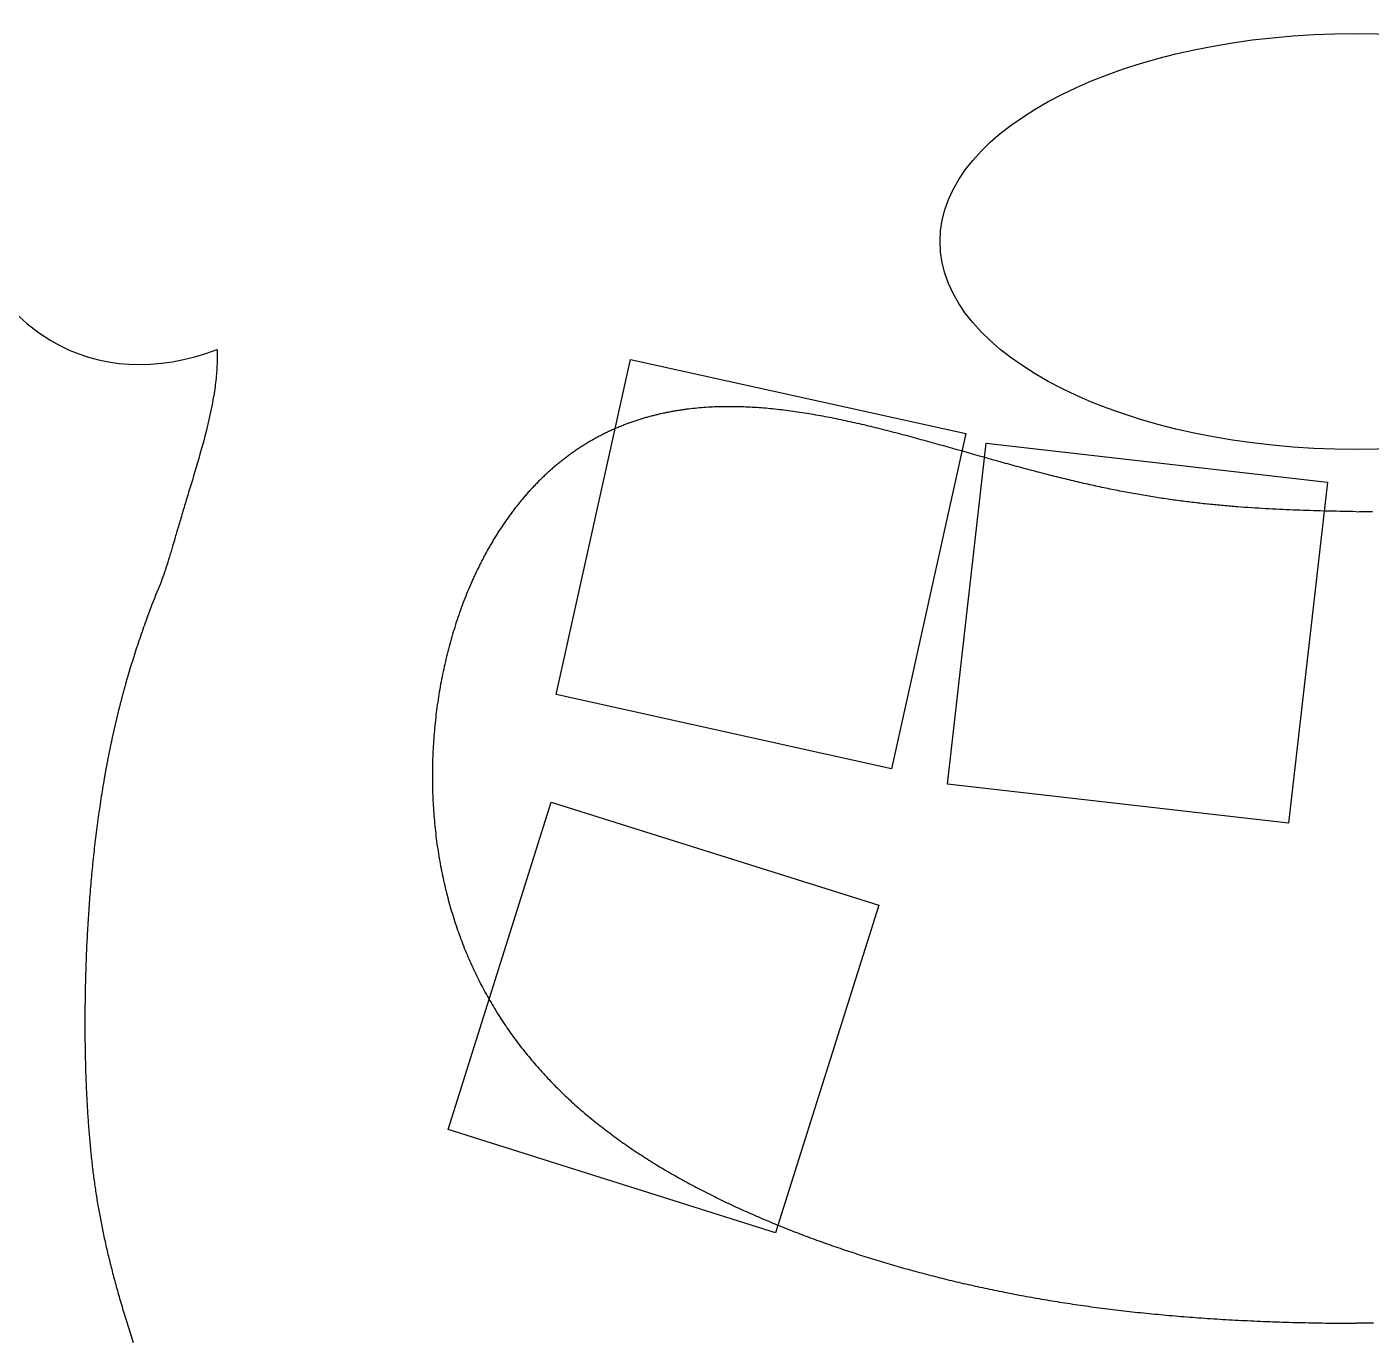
# Model space of a CAD drawing. Header units: millimetres. Extents: x -60 to 340, y -50 to 250.
# Drawn here: x 76.2 to 140.8, y 48.1 to 111.3 of the extents above; entities that cross this region are included whole.
import ezdxf

# ---------------------------------------------------------------- set-up
doc = ezdxf.new("R2010")
doc.units = ezdxf.units.MM
doc.header["$MEASUREMENT"] = 0
doc.layers.add('Ebene 1', color=7, linetype='Continuous', lineweight=0)

# ---------------------------------------------------------------- blocks, each defined once
blk = doc.blocks.new('Block_0')
at = {"layer": 'Ebene 1', "color": 18, "lineweight": 25, "true_color": 0x000000}
for p, q in [((101.609, 79.238), (105.18, 95.346)), ((105.18, 95.346), (121.289, 91.775)), ((121.289, 91.775), (117.718, 75.666)), ((120.407, 74.924), (122.275, 91.318)), ((122.275, 91.318), (138.669, 89.45)), ((138.669, 89.45), (136.801, 73.056)), ((117.718, 75.666), (101.609, 79.238)), ((136.801, 73.056), (120.407, 74.924)), ((96.411, 58.327), (101.373, 74.064)), ((101.373, 74.064), (117.109, 69.102)), ((117.109, 69.102), (112.147, 53.366)), ((112.147, 53.366), (96.411, 58.327))]:
    blk.add_line(p, q, dxfattribs=at)
for points in [[(85.317, 95.415), (85.316, 95.319), (85.315, 95.223), (85.312, 95.126), (85.308, 95.028), (85.303, 94.93), (85.297, 94.831), (85.29, 94.732), (85.282, 94.632), (85.273, 94.531), (85.263, 94.43), (85.252, 94.328), (85.24, 94.225), (85.227, 94.122), (85.214, 94.018), (85.199, 93.914), (85.184, 93.81), (85.167, 93.705), (85.15, 93.599), (85.132, 93.493), (85.114, 93.387), (85.094, 93.28), (85.074, 93.173), (85.031, 92.958), (84.986, 92.742), (84.938, 92.525), (84.888, 92.307), (84.836, 92.09), (84.782, 91.872), (84.726, 91.654), (84.669, 91.437), (84.61, 91.221), (84.551, 91.005), (84.491, 90.791), (84.43, 90.578), (84.369, 90.367), (84.308, 90.158), (84.246, 89.952), (84.185, 89.748), (84.125, 89.546), (84.065, 89.347), (84.005, 89.152), (83.976, 89.055), (83.947, 88.96), (83.918, 88.865), (83.89, 88.771), (83.861, 88.678), (83.833, 88.585), (83.806, 88.494), (83.778, 88.403), (83.751, 88.314), (83.724, 88.225), (83.698, 88.138), (83.672, 88.051), (83.646, 87.965), (83.621, 87.881), (83.596, 87.797), (83.571, 87.714), (83.547, 87.632), (83.523, 87.551), (83.499, 87.471), (83.476, 87.392), (83.453, 87.314), (83.43, 87.236), (83.408, 87.16), (83.386, 87.084), (83.364, 87.01), (83.342, 86.936), (83.321, 86.863), (83.3, 86.791), (83.259, 86.648), (83.218, 86.509), (83.178, 86.373), (83.139, 86.239), (83.101, 86.108), (83.062, 85.978), (83.024, 85.851), (82.986, 85.726), (82.947, 85.602), (82.909, 85.48), (82.869, 85.358), (82.83, 85.238), (82.79, 85.119), (82.748, 85.001), (82.706, 84.883), (82.663, 84.765), (82.619, 84.648), (82.574, 84.531), (82.528, 84.414), (82.48, 84.298)], [(140.053, 88.024), (139.896, 88.026), (139.74, 88.029), (139.582, 88.031), (139.425, 88.034), (139.267, 88.037), (139.109, 88.041), (138.951, 88.044), (138.792, 88.048), (138.633, 88.052), (138.473, 88.056), (138.313, 88.06), (138.153, 88.064), (137.992, 88.069), (137.831, 88.074), (137.67, 88.079), (137.508, 88.085), (137.346, 88.09), (137.183, 88.096), (137.02, 88.103), (136.857, 88.109), (136.693, 88.116), (136.529, 88.123), (136.364, 88.131), (136.199, 88.139), (136.033, 88.147), (135.867, 88.156), (135.701, 88.165), (135.534, 88.175), (135.367, 88.185), (135.199, 88.196), (135.031, 88.207), (134.862, 88.218), (134.693, 88.23), (134.523, 88.242), (134.353, 88.255), (134.268, 88.262), (134.182, 88.269), (134.097, 88.276), (134.011, 88.283), (133.925, 88.29), (133.839, 88.298), (133.753, 88.305), (133.667, 88.313), (133.58, 88.321), (133.494, 88.329), (133.407, 88.337), (133.32, 88.345), (133.233, 88.354), (133.146, 88.363), (133.059, 88.371), (132.972, 88.38), (132.884, 88.389), (132.797, 88.399), (132.709, 88.408), (132.621, 88.418), (132.533, 88.428), (132.445, 88.438), (132.356, 88.448), (132.268, 88.458), (132.179, 88.469), (132.09, 88.48), (132.001, 88.491), (131.912, 88.502), (131.823, 88.513), (131.734, 88.524), (131.644, 88.536), (131.554, 88.548), (131.464, 88.56), (131.374, 88.572), (131.284, 88.585), (131.194, 88.597), (131.103, 88.61), (131.013, 88.623), (130.922, 88.636), (130.831, 88.65), (130.74, 88.664), (130.648, 88.677), (130.557, 88.692), (130.465, 88.706), (130.373, 88.72), (130.281, 88.735), (130.189, 88.75), (130.097, 88.765), (130.004, 88.78), (129.912, 88.796), (129.819, 88.812), (129.726, 88.828), (129.633, 88.844), (129.539, 88.86), (129.446, 88.877), (129.352, 88.894), (129.258, 88.911), (129.164, 88.928), (129.07, 88.945), (128.976, 88.963), (128.881, 88.981), (128.787, 88.999), (128.692, 89.017), (128.597, 89.036), (128.501, 89.055), (128.406, 89.074), (128.31, 89.093), (128.215, 89.113), (128.119, 89.132), (128.023, 89.152), (127.926, 89.172), (127.83, 89.193), (127.733, 89.213), (127.636, 89.234), (127.539, 89.255), (127.442, 89.276), (127.345, 89.298), (127.247, 89.319), (127.15, 89.341), (127.052, 89.363), (126.954, 89.386), (126.855, 89.408), (126.757, 89.431), (126.658, 89.454), (126.56, 89.477), (126.461, 89.5), (126.362, 89.524), (126.262, 89.548), (126.163, 89.572), (126.063, 89.596), (125.964, 89.62), (125.864, 89.645), (125.763, 89.669), (125.663, 89.694), (125.563, 89.72), (125.462, 89.745), (125.361, 89.77), (125.26, 89.796), (125.159, 89.822), (125.058, 89.848), (124.956, 89.874), (124.854, 89.901), (124.752, 89.927), (124.65, 89.954), (124.548, 89.981), (124.446, 90.008), (124.343, 90.036), (124.241, 90.063), (124.138, 90.091), (124.035, 90.118), (123.932, 90.146), (123.828, 90.174), (123.725, 90.202), (123.621, 90.231), (123.517, 90.259), (123.413, 90.288), (123.309, 90.316), (123.205, 90.345), (123.101, 90.374), (122.996, 90.403), (122.787, 90.462), (122.576, 90.52), (122.366, 90.58), (122.154, 90.639), (121.943, 90.699), (121.73, 90.759), (121.517, 90.819), (121.304, 90.88), (121.09, 90.941), (120.876, 91.001), (120.661, 91.062), (120.446, 91.123), (120.23, 91.184), (120.014, 91.244), (119.797, 91.305), (119.58, 91.365), (119.363, 91.426), (119.145, 91.485), (118.927, 91.545), (118.709, 91.604), (118.49, 91.663), (118.271, 91.721), (118.052, 91.779), (117.833, 91.836), (117.613, 91.893), (117.394, 91.949), (117.284, 91.977), (117.174, 92.004), (117.063, 92.032), (116.953, 92.059), (116.843, 92.086), (116.733, 92.112), (116.623, 92.139), (116.513, 92.165), (116.402, 92.191), (116.292, 92.217), (116.182, 92.242), (116.072, 92.268), (115.961, 92.293), (115.851, 92.317), (115.741, 92.342), (115.63, 92.366), (115.52, 92.39), (115.41, 92.413), (115.299, 92.437), (115.189, 92.46), (115.079, 92.482), (114.969, 92.505), (114.858, 92.527), (114.748, 92.548), (114.638, 92.57), (114.528, 92.591), (114.417, 92.611), (114.307, 92.632), (114.197, 92.652), (114.087, 92.671), (113.977, 92.69), (113.867, 92.709), (113.757, 92.727), (113.647, 92.745), (113.537, 92.763), (113.428, 92.78), (113.318, 92.797), (113.208, 92.813), (113.098, 92.829), (112.989, 92.844), (112.879, 92.859), (112.77, 92.874), (112.661, 92.888), (112.551, 92.901), (112.442, 92.914), (112.333, 92.927), (112.224, 92.939), (112.115, 92.951), (112.007, 92.962), (111.898, 92.973), (111.789, 92.983), (111.681, 92.992), (111.572, 93.001), (111.464, 93.01), (111.356, 93.018), (111.248, 93.025), (111.14, 93.032), (111.032, 93.039), (110.924, 93.044), (110.817, 93.05), (110.709, 93.054), (110.602, 93.058), (110.495, 93.062), (110.388, 93.065), (110.281, 93.067), (110.174, 93.069), (110.068, 93.07), (109.962, 93.071), (109.855, 93.07), (109.749, 93.07), (109.643, 93.068), (109.538, 93.066), (109.432, 93.064), (109.327, 93.06), (109.221, 93.056), (109.116, 93.052), (109.012, 93.047), (108.907, 93.041), (108.803, 93.034), (108.698, 93.027), (108.594, 93.019), (108.49, 93.01), (108.387, 93.001), (108.283, 92.991), (108.18, 92.98), (108.077, 92.969), (107.974, 92.957), (107.872, 92.944), (107.821, 92.937), (107.769, 92.93), (107.718, 92.923), (107.667, 92.916), (107.616, 92.909), (107.565, 92.901), (107.515, 92.893), (107.464, 92.885), (107.413, 92.877), (107.362, 92.869), (107.312, 92.86), (107.261, 92.852), (107.211, 92.843), (107.16, 92.834), (107.11, 92.824), (107.06, 92.815), (107.009, 92.805), (106.959, 92.796), (106.909, 92.786), (106.859, 92.775), (106.809, 92.765), (106.759, 92.754), (106.709, 92.744), (106.66, 92.733), (106.61, 92.722), (106.56, 92.71), (106.511, 92.699), (106.461, 92.687), (106.412, 92.675), (106.362, 92.663), (106.313, 92.651), (106.264, 92.638), (106.215, 92.626), (106.165, 92.613), (106.116, 92.6), (106.067, 92.587), (106.019, 92.573), (105.97, 92.559), (105.921, 92.546), (105.872, 92.532), (105.824, 92.517), (105.775, 92.503), (105.727, 92.488), (105.678, 92.474), (105.63, 92.458), (105.582, 92.443), (105.534, 92.428), (105.486, 92.412), (105.438, 92.396), (105.39, 92.38), (105.342, 92.364), (105.294, 92.348), (105.246, 92.331), (105.199, 92.314), (105.151, 92.297), (105.104, 92.28), (105.056, 92.263), (105.009, 92.245), (104.962, 92.227), (104.915, 92.209), (104.868, 92.191), (104.821, 92.173), (104.774, 92.154), (104.727, 92.135), (104.68, 92.116), (104.633, 92.097), (104.587, 92.078), (104.54, 92.058), (104.494, 92.038), (104.448, 92.018), (104.401, 91.998), (104.355, 91.977), (104.309, 91.957), (104.263, 91.936), (104.217, 91.915), (104.172, 91.894), (104.126, 91.872), (104.08, 91.851), (104.035, 91.829), (103.989, 91.807), (103.944, 91.784), (103.899, 91.762), (103.853, 91.739), (103.808, 91.716), (103.763, 91.693), (103.718, 91.67), (103.673, 91.646), (103.629, 91.623), (103.584, 91.599), (103.54, 91.575), (103.495, 91.55), (103.451, 91.526), (103.406, 91.501), (103.362, 91.476), (103.318, 91.451), (103.274, 91.426), (103.23, 91.4), (103.186, 91.374), (103.143, 91.348), (103.099, 91.322), (103.056, 91.296), (103.012, 91.269), (102.969, 91.242), (102.926, 91.215), (102.882, 91.188), (102.839, 91.161), (102.796, 91.133), (102.754, 91.106), (102.711, 91.078), (102.668, 91.049), (102.626, 91.021), (102.583, 90.992), (102.541, 90.963), (102.499, 90.934), (102.457, 90.905), (102.415, 90.876), (102.373, 90.846), (102.331, 90.816), (102.289, 90.786), (102.247, 90.756), (102.206, 90.726), (102.164, 90.695), (102.123, 90.664), (102.082, 90.633), (102.041, 90.602), (102, 90.571), (101.959, 90.539), (101.918, 90.507), (101.877, 90.475), (101.837, 90.443), (101.796, 90.411), (101.756, 90.378), (101.716, 90.345), (101.676, 90.312), (101.636, 90.279), (101.596, 90.245), (101.556, 90.212), (101.516, 90.178), (101.476, 90.144), (101.437, 90.11), (101.398, 90.075), (101.358, 90.041), (101.319, 90.006), (101.28, 89.971), (101.241, 89.936), (101.202, 89.901), (101.163, 89.865), (101.125, 89.829), (101.086, 89.793), (101.048, 89.757), (101.01, 89.721), (100.972, 89.684), (100.933, 89.648), (100.896, 89.611), (100.858, 89.574), (100.82, 89.536), (100.782, 89.499), (100.745, 89.461), (100.708, 89.423), (100.67, 89.385), (100.633, 89.347), (100.596, 89.309), (100.559, 89.27), (100.523, 89.231), (100.486, 89.192), (100.449, 89.153), (100.413, 89.114), (100.377, 89.074), (100.34, 89.034), (100.304, 88.995), (100.268, 88.954), (100.233, 88.914), (100.197, 88.874), (100.161, 88.833), (100.126, 88.792), (100.091, 88.751), (100.055, 88.71), (100.02, 88.669), (99.985, 88.627), (99.95, 88.586), (99.916, 88.544), (99.881, 88.502), (99.847, 88.459), (99.812, 88.417), (99.778, 88.374), (99.744, 88.332), (99.71, 88.289), (99.676, 88.245), (99.642, 88.202), (99.609, 88.159), (99.575, 88.115), (99.542, 88.071), (99.509, 88.027), (99.475, 87.983), (99.442, 87.939), (99.41, 87.894), (99.377, 87.85), (99.344, 87.805), (99.312, 87.76), (99.279, 87.715), (99.247, 87.669), (99.215, 87.624), (99.183, 87.578), (99.151, 87.532), (99.12, 87.486), (99.088, 87.44), (99.057, 87.394), (99.025, 87.347), (98.994, 87.301), (98.963, 87.254), (98.932, 87.207), (98.901, 87.16), (98.871, 87.113), (98.84, 87.065), (98.81, 87.018), (98.78, 86.97), (98.749, 86.922), (98.719, 86.874), (98.69, 86.826), (98.66, 86.777), (98.63, 86.729), (98.601, 86.68), (98.571, 86.631), (98.542, 86.582), (98.513, 86.533), (98.484, 86.484), (98.455, 86.435), (98.427, 86.385), (98.398, 86.335), (98.37, 86.285), (98.342, 86.235), (98.314, 86.185), (98.286, 86.135), (98.258, 86.085), (98.23, 86.034), (98.202, 85.983), (98.175, 85.932), (98.148, 85.881), (98.121, 85.83), (98.094, 85.779), (98.067, 85.728), (98.04, 85.676), (98.013, 85.624), (97.987, 85.572), (97.961, 85.521), (97.934, 85.468), (97.908, 85.416), (97.883, 85.364), (97.857, 85.311), (97.831, 85.259), (97.806, 85.206), (97.78, 85.153), (97.755, 85.1), (97.73, 85.047), (97.705, 84.994), (97.68, 84.94), (97.656, 84.887), (97.631, 84.833), (97.607, 84.779), (97.583, 84.725), (97.535, 84.617), (97.487, 84.509), (97.441, 84.4), (97.394, 84.29), (97.349, 84.18), (97.304, 84.07), (97.259, 83.959), (97.215, 83.847), (97.172, 83.735), (97.129, 83.623), (97.087, 83.511), (97.045, 83.397), (97.004, 83.284), (96.964, 83.17), (96.924, 83.056), (96.885, 82.941), (96.846, 82.826), (96.808, 82.711), (96.771, 82.595), (96.734, 82.479), (96.698, 82.362), (96.662, 82.246), (96.627, 82.129), (96.593, 82.011), (96.559, 81.893), (96.526, 81.775), (96.493, 81.657), (96.461, 81.538), (96.43, 81.419), (96.399, 81.3), (96.369, 81.18), (96.34, 81.06), (96.311, 80.94), (96.282, 80.82), (96.255, 80.699), (96.228, 80.578), (96.201, 80.457), (96.175, 80.336), (96.15, 80.214), (96.126, 80.093), (96.102, 79.971), (96.078, 79.849), (96.056, 79.726), (96.034, 79.604), (96.012, 79.481), (95.991, 79.358), (95.971, 79.235), (95.951, 79.112), (95.932, 78.989), (95.914, 78.865), (95.896, 78.742), (95.879, 78.618), (95.863, 78.494), (95.847, 78.37), (95.832, 78.246), (95.817, 78.122), (95.803, 77.998), (95.79, 77.873), (95.778, 77.749), (95.765, 77.625), (95.754, 77.5), (95.743, 77.375), (95.733, 77.251), (95.724, 77.126), (95.715, 77.001), (95.707, 76.877), (95.699, 76.752), (95.692, 76.627), (95.686, 76.503), (95.68, 76.378), (95.675, 76.253), (95.671, 76.128), (95.667, 76.004), (95.664, 75.879), (95.661, 75.754), (95.659, 75.63), (95.658, 75.505), (95.657, 75.381), (95.657, 75.256), (95.658, 75.132), (95.659, 75.008), (95.661, 74.884), (95.664, 74.76), (95.667, 74.636), (95.671, 74.512), (95.675, 74.388), (95.68, 74.264), (95.686, 74.141), (95.693, 74.017), (95.7, 73.894), (95.707, 73.771), (95.715, 73.648), (95.724, 73.525), (95.734, 73.402), (95.744, 73.28), (95.755, 73.158), (95.766, 73.035), (95.778, 72.913), (95.791, 72.792), (95.804, 72.67), (95.818, 72.549), (95.832, 72.427), (95.847, 72.306), (95.863, 72.186), (95.879, 72.065), (95.896, 71.945), (95.914, 71.825), (95.932, 71.705), (95.951, 71.585), (95.971, 71.466), (95.991, 71.347), (96.011, 71.228), (96.033, 71.109), (96.054, 70.991), (96.077, 70.873), (96.1, 70.755), (96.124, 70.638), (96.148, 70.521), (96.173, 70.404), (96.199, 70.287), (96.225, 70.171), (96.251, 70.055), (96.279, 69.939), (96.307, 69.824), (96.335, 69.709), (96.364, 69.594), (96.394, 69.479), (96.424, 69.365), (96.455, 69.252), (96.487, 69.138), (96.519, 69.025), (96.551, 68.912), (96.585, 68.8), (96.618, 68.688), (96.653, 68.576), (96.688, 68.465), (96.723, 68.354), (96.759, 68.243), (96.796, 68.133), (96.833, 68.023), (96.871, 67.913), (96.909, 67.804), (96.948, 67.695), (96.988, 67.587), (97.028, 67.479), (97.068, 67.371), (97.11, 67.264), (97.151, 67.157), (97.194, 67.05), (97.236, 66.944), (97.28, 66.838), (97.324, 66.733), (97.368, 66.628), (97.413, 66.524), (97.458, 66.419), (97.504, 66.316), (97.551, 66.212), (97.598, 66.109), (97.646, 66.007), (97.694, 65.905), (97.742, 65.803), (97.792, 65.702), (97.841, 65.601), (97.891, 65.5), (97.942, 65.4), (97.993, 65.301), (98.045, 65.202), (98.097, 65.103), (98.15, 65.004), (98.203, 64.906), (98.257, 64.809), (98.311, 64.712), (98.366, 64.615), (98.421, 64.519), (98.476, 64.423), (98.533, 64.328), (98.589, 64.233), (98.646, 64.138), (98.704, 64.044), (98.762, 63.95), (98.82, 63.857), (98.879, 63.764), (98.939, 63.672), (98.998, 63.58), (99.059, 63.488), (99.119, 63.397), (99.181, 63.306), (99.242, 63.216), (99.304, 63.126), (99.367, 63.037), (99.43, 62.948), (99.493, 62.859), (99.557, 62.771), (99.621, 62.684), (99.686, 62.596), (99.751, 62.51), (99.817, 62.423), (99.883, 62.337), (99.949, 62.252), (100.016, 62.166), (100.083, 62.082), (100.151, 61.997), (100.219, 61.914), (100.287, 61.83), (100.356, 61.747), (100.425, 61.665), (100.494, 61.582), (100.564, 61.501), (100.635, 61.419), (100.705, 61.338), (100.776, 61.258), (100.848, 61.178), (100.92, 61.098), (100.992, 61.019), (101.064, 60.94), (101.137, 60.862), (101.211, 60.784), (101.284, 60.706), (101.358, 60.629), (101.433, 60.552), (101.507, 60.476), (101.582, 60.4), (101.658, 60.324), (101.733, 60.249), (101.809, 60.174), (101.886, 60.1), (101.963, 60.026), (102.04, 59.952), (102.117, 59.879), (102.195, 59.807), (102.273, 59.734), (102.351, 59.662), (102.429, 59.591), (102.508, 59.519), (102.588, 59.449), (102.667, 59.378), (102.747, 59.308), (102.827, 59.238), (102.907, 59.169), (102.988, 59.1), (103.069, 59.032), (103.15, 58.964), (103.232, 58.896), (103.314, 58.828), (103.396, 58.761), (103.478, 58.695), (103.561, 58.628), (103.644, 58.562), (103.727, 58.497), (103.811, 58.432), (103.894, 58.367), (103.978, 58.302), (104.063, 58.238), (104.147, 58.174), (104.232, 58.111), (104.317, 58.048), (104.402, 57.985), (104.488, 57.923), (104.573, 57.861), (104.659, 57.799), (104.745, 57.737), (104.832, 57.676), (104.918, 57.616), (105.005, 57.555), (105.092, 57.495), (105.18, 57.436), (105.267, 57.376), (105.355, 57.317), (105.443, 57.258), (105.531, 57.2), (105.619, 57.142), (105.708, 57.084), (105.797, 57.027), (105.886, 56.97), (105.975, 56.913), (106.064, 56.856), (106.154, 56.8), (106.244, 56.744), (106.334, 56.688), (106.424, 56.633), (106.514, 56.578), (106.605, 56.523), (106.696, 56.469), (106.787, 56.415), (106.878, 56.361), (106.969, 56.307), (107.06, 56.254), (107.152, 56.201), (107.244, 56.148), (107.336, 56.096), (107.428, 56.044), (107.52, 55.992), (107.613, 55.94), (107.705, 55.889), (107.798, 55.838), (107.891, 55.787), (107.984, 55.737), (108.077, 55.686), (108.171, 55.636), (108.264, 55.586), (108.358, 55.537), (108.452, 55.488), (108.546, 55.439), (108.64, 55.39), (108.734, 55.342), (108.829, 55.293), (108.923, 55.245), (109.018, 55.198), (109.113, 55.15), (109.208, 55.103), (109.303, 55.056), (109.398, 55.009), (109.494, 54.962), (109.589, 54.916), (109.685, 54.87), (109.781, 54.824), (109.877, 54.779), (109.973, 54.733), (110.069, 54.688), (110.165, 54.643), (110.262, 54.598), (110.358, 54.554), (110.455, 54.509), (110.552, 54.465), (110.649, 54.422), (110.746, 54.378), (110.843, 54.334), (110.941, 54.291), (111.038, 54.248), (111.136, 54.205), (111.234, 54.163), (111.331, 54.12), (111.429, 54.078), (111.528, 54.036), (111.626, 53.994), (111.724, 53.953), (111.823, 53.912), (111.921, 53.87), (112.02, 53.829), (112.119, 53.789), (112.218, 53.748), (112.317, 53.708), (112.416, 53.667), (112.516, 53.627), (112.615, 53.587), (112.715, 53.548), (112.814, 53.508), (112.914, 53.469), (113.014, 53.43), (113.114, 53.391), (113.215, 53.352), (113.315, 53.314), (113.415, 53.275), (113.516, 53.237), (113.617, 53.199), (113.718, 53.162), (113.819, 53.124), (113.92, 53.086), (114.021, 53.049), (114.123, 53.012), (114.224, 52.975), (114.326, 52.938), (114.428, 52.902), (114.529, 52.865), (114.632, 52.829), (114.734, 52.793), (114.836, 52.757), (114.939, 52.721), (115.041, 52.686), (115.144, 52.651), (115.247, 52.615), (115.35, 52.58), (115.453, 52.545), (115.557, 52.511), (115.66, 52.476), (115.764, 52.442), (115.868, 52.408), (115.972, 52.374), (116.076, 52.34), (116.18, 52.306), (116.284, 52.272), (116.389, 52.239), (116.494, 52.206), (116.599, 52.173), (116.704, 52.14), (116.809, 52.107), (116.914, 52.075), (117.02, 52.042), (117.126, 52.01), (117.232, 51.978), (117.338, 51.946), (117.444, 51.914), (117.55, 51.883), (117.657, 51.851), (117.764, 51.82), (117.871, 51.789), (117.978, 51.758), (118.085, 51.727), (118.193, 51.696), (118.3, 51.666), (118.408, 51.636), (118.516, 51.606), (118.625, 51.576), (118.733, 51.546), (118.842, 51.516), (118.951, 51.486), (119.06, 51.457), (119.169, 51.428), (119.278, 51.399), (119.388, 51.37), (119.498, 51.341), (119.608, 51.313), (119.718, 51.284), (119.829, 51.256), (119.94, 51.228), (120.051, 51.2), (120.162, 51.172), (120.273, 51.145), (120.385, 51.117), (120.497, 51.09), (120.609, 51.063), (120.721, 51.036), (120.834, 51.009), (120.946, 50.983), (121.059, 50.956), (121.173, 50.93), (121.286, 50.904), (121.4, 50.878), (121.514, 50.852), (121.628, 50.826), (121.743, 50.801), (121.857, 50.775), (121.972, 50.75), (122.088, 50.725), (122.203, 50.7), (122.319, 50.676), (122.435, 50.651), (122.551, 50.627), (122.668, 50.603), (122.785, 50.579), (122.902, 50.555), (123.019, 50.531), (123.137, 50.508), (123.255, 50.484), (123.373, 50.461), (123.491, 50.438), (123.61, 50.415), (123.729, 50.393), (123.849, 50.37), (123.968, 50.348), (124.088, 50.326), (124.208, 50.304), (124.329, 50.282), (124.45, 50.26), (124.571, 50.239), (124.693, 50.217), (124.814, 50.196), (124.936, 50.175), (125.059, 50.154), (125.182, 50.134), (125.305, 50.113), (125.428, 50.093), (125.552, 50.073), (125.676, 50.053), (125.8, 50.033), (125.925, 50.013), (126.05, 49.994), (126.175, 49.975), (126.301, 49.956), (126.427, 49.937), (126.553, 49.918), (126.68, 49.9), (126.807, 49.881), (126.934, 49.863), (127.062, 49.845), (127.19, 49.827), (127.318, 49.809), (127.447, 49.792), (127.576, 49.775), (127.706, 49.758), (127.836, 49.741), (127.966, 49.724), (128.096, 49.707), (128.227, 49.691), (128.359, 49.675), (128.49, 49.659), (128.622, 49.643), (128.755, 49.627), (128.888, 49.612), (129.021, 49.597), (129.155, 49.582), (129.289, 49.567), (129.423, 49.552), (129.558, 49.537), (129.693, 49.523), (129.828, 49.509), (129.964, 49.495), (130.101, 49.481), (130.237, 49.468), (130.374, 49.454), (130.512, 49.441), (130.65, 49.428), (130.788, 49.415), (130.927, 49.403), (131.066, 49.39), (131.206, 49.378), (131.346, 49.366), (131.486, 49.354), (131.627, 49.343), (131.768, 49.331), (131.91, 49.32), (132.052, 49.309), (132.194, 49.298), (132.337, 49.287), (132.481, 49.277), (132.625, 49.267), (132.769, 49.257), (132.913, 49.247), (133.058, 49.237), (133.204, 49.228), (133.35, 49.218), (133.496, 49.209), (133.643, 49.2), (133.79, 49.192), (133.938, 49.183), (134.086, 49.175), (134.235, 49.167), (134.384, 49.159), (134.533, 49.151), (134.683, 49.144), (134.833, 49.137), (134.984, 49.129), (135.136, 49.123), (135.287, 49.116), (135.439, 49.11), (135.592, 49.103), (135.745, 49.097), (135.899, 49.091), (136.053, 49.086), (136.207, 49.08), (136.362, 49.075), (136.517, 49.07), (136.673, 49.065), (136.829, 49.061), (136.986, 49.056), (137.143, 49.052), (137.301, 49.048), (137.459, 49.044), (137.618, 49.041), (137.777, 49.038), (137.936, 49.034), (138.096, 49.031), (138.257, 49.029), (138.418, 49.026), (138.579, 49.024), (138.741, 49.022), (138.903, 49.02), (139.066, 49.018), (139.229, 49.017), (139.393, 49.015), (139.557, 49.014), (139.722, 49.014), (139.887, 49.013), (140.053, 49.012)], [(140.053, 88.024), (140.209, 88.026), (140.366, 88.029), (140.523, 88.031), (140.681, 88.034), (140.838, 88.037)], [(140.876, 49.017), (140.712, 49.015), (140.548, 49.014), (140.384, 49.014), (140.218, 49.013), (140.053, 49.012)], [(82.016, 83.116), (81.976, 83.007), (81.937, 82.899), (81.897, 82.79), (81.858, 82.682), (81.819, 82.573), (81.781, 82.465), (81.743, 82.356), (81.705, 82.248), (81.667, 82.139), (81.63, 82.031), (81.593, 81.922), (81.557, 81.814), (81.52, 81.705), (81.484, 81.597), (81.448, 81.488), (81.413, 81.38), (81.378, 81.271), (81.343, 81.162), (81.309, 81.054), (81.275, 80.945), (81.241, 80.837), (81.207, 80.728), (81.174, 80.62), (81.141, 80.511), (81.108, 80.403), (81.076, 80.294), (81.044, 80.185), (81.012, 80.077), (80.981, 79.968), (80.949, 79.86), (80.919, 79.751), (80.888, 79.643)], [(80.888, 79.643), (80.879, 79.609), (80.869, 79.575), (80.86, 79.542), (80.851, 79.508), (80.841, 79.474), (80.832, 79.441), (80.823, 79.407), (80.814, 79.373), (80.804, 79.34), (80.795, 79.306), (80.786, 79.272), (80.777, 79.238), (80.768, 79.204), (80.759, 79.17), (80.75, 79.137), (80.741, 79.103), (80.732, 79.069), (80.723, 79.035), (80.714, 79.001), (80.705, 78.967), (80.696, 78.933), (80.687, 78.899), (80.679, 78.865), (80.67, 78.831), (80.661, 78.797), (80.652, 78.763), (80.643, 78.729), (80.635, 78.695), (80.626, 78.661), (80.617, 78.627), (80.609, 78.592), (80.6, 78.558), (80.592, 78.524), (80.583, 78.49), (80.575, 78.456), (80.566, 78.421), (80.558, 78.387), (80.549, 78.353), (80.541, 78.319), (80.532, 78.284), (80.524, 78.25), (80.516, 78.216), (80.507, 78.181), (80.499, 78.147), (80.491, 78.113), (80.483, 78.078), (80.474, 78.044), (80.466, 78.009), (80.458, 77.975), (80.45, 77.94), (80.442, 77.906), (80.434, 77.872), (80.426, 77.837), (80.417, 77.802), (80.409, 77.768), (80.401, 77.733), (80.394, 77.699), (80.386, 77.664), (80.378, 77.63), (80.37, 77.595), (80.362, 77.56), (80.354, 77.526), (80.346, 77.491), (80.338, 77.456), (80.331, 77.422), (80.323, 77.387), (80.315, 77.352), (80.308, 77.317), (80.3, 77.283), (80.292, 77.248), (80.285, 77.213), (80.277, 77.178), (80.27, 77.143), (80.262, 77.109), (80.254, 77.074), (80.247, 77.039), (80.24, 77.004), (80.232, 76.969), (80.225, 76.934), (80.217, 76.899), (80.21, 76.864), (80.203, 76.829), (80.195, 76.794), (80.188, 76.759), (80.181, 76.724), (80.173, 76.689), (80.166, 76.654), (80.159, 76.619), (80.152, 76.584), (80.145, 76.549), (80.138, 76.514), (80.131, 76.479), (80.124, 76.444), (80.116, 76.409), (80.109, 76.373), (80.102, 76.338), (80.096, 76.303), (80.089, 76.268), (80.082, 76.233), (80.075, 76.197), (80.068, 76.162), (80.061, 76.127), (80.054, 76.092), (80.047, 76.056), (80.041, 76.021), (80.034, 75.986), (80.027, 75.951), (80.021, 75.915), (80.014, 75.88), (80.007, 75.845), (80.001, 75.809), (79.994, 75.774), (79.987, 75.738), (79.981, 75.703), (79.974, 75.668), (79.968, 75.632), (79.961, 75.597), (79.955, 75.561), (79.948, 75.526), (79.942, 75.49), (79.936, 75.455), (79.929, 75.419), (79.923, 75.384), (79.917, 75.348), (79.91, 75.313), (79.904, 75.277), (79.898, 75.242), (79.892, 75.206)], [(79.892, 75.206), (79.87, 75.083), (79.849, 74.96), (79.829, 74.837), (79.808, 74.713), (79.788, 74.59), (79.768, 74.466), (79.749, 74.342), (79.729, 74.218), (79.71, 74.094), (79.691, 73.97), (79.673, 73.846), (79.655, 73.722), (79.637, 73.598), (79.619, 73.473), (79.602, 73.349), (79.584, 73.225), (79.568, 73.1), (79.551, 72.975), (79.535, 72.851), (79.519, 72.726), (79.503, 72.601), (79.487, 72.477), (79.472, 72.352), (79.457, 72.227), (79.442, 72.102), (79.427, 71.977), (79.413, 71.853), (79.399, 71.728), (79.385, 71.603), (79.372, 71.478), (79.359, 71.353), (79.346, 71.229), (79.333, 71.104), (79.32, 70.979), (79.308, 70.854), (79.296, 70.73), (79.284, 70.605), (79.273, 70.481), (79.261, 70.356), (79.25, 70.232), (79.239, 70.108), (79.229, 69.983), (79.218, 69.859), (79.208, 69.735), (79.198, 69.611), (79.188, 69.487), (79.179, 69.364), (79.17, 69.24), (79.161, 69.116), (79.152, 68.993), (79.143, 68.87), (79.135, 68.747), (79.127, 68.624), (79.119, 68.501), (79.111, 68.378), (79.103, 68.255), (79.096, 68.133), (79.089, 68.011), (79.082, 67.889), (79.075, 67.767), (79.069, 67.645), (79.063, 67.524), (79.057, 67.403), (79.051, 67.281), (79.045, 67.161), (79.039, 67.04), (79.034, 66.92), (79.029, 66.799), (79.024, 66.679), (79.019, 66.56), (79.015, 66.44), (79.011, 66.321), (79.006, 66.202), (79.002, 66.083), (78.999, 65.964), (78.995, 65.846), (78.992, 65.728), (78.988, 65.61), (78.985, 65.493), (78.982, 65.376), (78.98, 65.259), (78.977, 65.142), (78.975, 65.026), (78.973, 64.91), (78.971, 64.794), (78.969, 64.679), (78.967, 64.564), (78.966, 64.449), (78.964, 64.335), (78.963, 64.221), (78.962, 64.107), (78.961, 63.993), (78.961, 63.88), (78.96, 63.767), (78.96, 63.655), (78.96, 63.543), (78.96, 63.431), (78.96, 63.32), (78.96, 63.209), (78.96, 63.098), (78.961, 62.988), (78.962, 62.878), (78.963, 62.768), (78.964, 62.659), (78.965, 62.55), (78.966, 62.442), (78.968, 62.333), (78.969, 62.226), (78.971, 62.118), (78.973, 62.011), (78.975, 61.905), (78.977, 61.799), (78.98, 61.693), (78.982, 61.587), (78.985, 61.482), (78.988, 61.378), (78.991, 61.274), (78.994, 61.17), (78.997, 61.066), (79, 60.963), (79.004, 60.86), (79.008, 60.758), (79.011, 60.656), (79.015, 60.555), (79.019, 60.454), (79.024, 60.353), (79.028, 60.253), (79.032, 60.153), (79.037, 60.053), (79.042, 59.954), (79.047, 59.856), (79.052, 59.757), (79.057, 59.659), (79.062, 59.562), (79.068, 59.465), (79.073, 59.368), (79.079, 59.272), (79.085, 59.176), (79.091, 59.08), (79.097, 58.985), (79.103, 58.89), (79.11, 58.796), (79.116, 58.702), (79.123, 58.608), (79.13, 58.515), (79.137, 58.422), (79.144, 58.329), (79.151, 58.237), (79.159, 58.145), (79.166, 58.053), (79.174, 57.962), (79.182, 57.871), (79.19, 57.781), (79.198, 57.691), (79.206, 57.601), (79.214, 57.511), (79.223, 57.422), (79.232, 57.333), (79.241, 57.244), (79.25, 57.156), (79.259, 57.068), (79.268, 56.98), (79.278, 56.893), (79.287, 56.805), (79.297, 56.719), (79.307, 56.632), (79.317, 56.545), (79.327, 56.459), (79.338, 56.373), (79.348, 56.288), (79.359, 56.202), (79.37, 56.117), (79.381, 56.032), (79.392, 55.947), (79.404, 55.862), (79.415, 55.778), (79.427, 55.693), (79.439, 55.609), (79.451, 55.525), (79.464, 55.441), (79.476, 55.357), (79.489, 55.274), (79.502, 55.19), (79.515, 55.107), (79.528, 55.023), (79.541, 54.94), (79.555, 54.857), (79.569, 54.774), (79.583, 54.691), (79.597, 54.607), (79.612, 54.524), (79.626, 54.441), (79.641, 54.358), (79.656, 54.275), (79.672, 54.191), (79.687, 54.108), (79.703, 54.025), (79.719, 53.941), (79.735, 53.858), (79.752, 53.774), (79.769, 53.69), (79.786, 53.606), (79.803, 53.522), (79.82, 53.437), (79.838, 53.353), (79.856, 53.268), (79.874, 53.183), (79.892, 53.098), (79.911, 53.012), (79.93, 52.927), (79.949, 52.841), (79.969, 52.754), (79.989, 52.668), (80.009, 52.581), (80.029, 52.494), (80.05, 52.407), (80.07, 52.319), (80.092, 52.231), (80.113, 52.143), (80.135, 52.054), (80.157, 51.965), (80.179, 51.876), (80.202, 51.786), (80.224, 51.696), (80.248, 51.605), (80.271, 51.514), (80.295, 51.423), (80.319, 51.332), (80.343, 51.24), (80.368, 51.147), (80.393, 51.054), (80.418, 50.961), (80.443, 50.868), (80.469, 50.774), (80.495, 50.679), (80.522, 50.584), (80.548, 50.489), (80.575, 50.394), (80.602, 50.297), (80.63, 50.201), (80.658, 50.104), (80.686, 50.007), (80.715, 49.909), (80.744, 49.811), (80.773, 49.713), (80.802, 49.614), (80.832, 49.514), (80.862, 49.415), (80.892, 49.314), (80.923, 49.214), (80.954, 49.113), (80.985, 49.012), (81.016, 48.91), (81.048, 48.808), (81.08, 48.705), (81.113, 48.602), (81.146, 48.499), (81.179, 48.395), (81.212, 48.291), (81.246, 48.187), (81.28, 48.082)]]:
    blk.add_lwpolyline(points, dxfattribs=at)
blk.add_ellipse((140.053, 101.012), major_axis=(20, 0), ratio=0.5, dxfattribs=at)
blk.add_open_spline([(95.455, 137.234), (88.968, 141.075), (79.651, 135.014), (74.643, 123.696), (69.635, 112.378), (70.834, 100.089), (77.32, 96.248), (79.629, 94.881), (82.411, 94.731), (85.32, 95.817)], degree=3, knots=[0, 0, 0, 0, 1, 1, 1, 2, 2, 2, 3, 3, 3, 3], dxfattribs=at)
for points in [[(85.32, 95.817), (85.319, 95.683), (85.318, 95.549), (85.317, 95.415)], [(82.48, 84.298), (82.317, 83.905), (82.163, 83.511), (82.016, 83.116)]]:
    blk.add_open_spline(points, degree=3, dxfattribs=at)

msp = doc.modelspace()

# ---------------------------------------------------------------- block references
at = {"layer": 'Ebene 1'}
msp.add_blockref('Block_0', (0, 0), dxfattribs=at)

doc.saveas('drawing.dxf')
